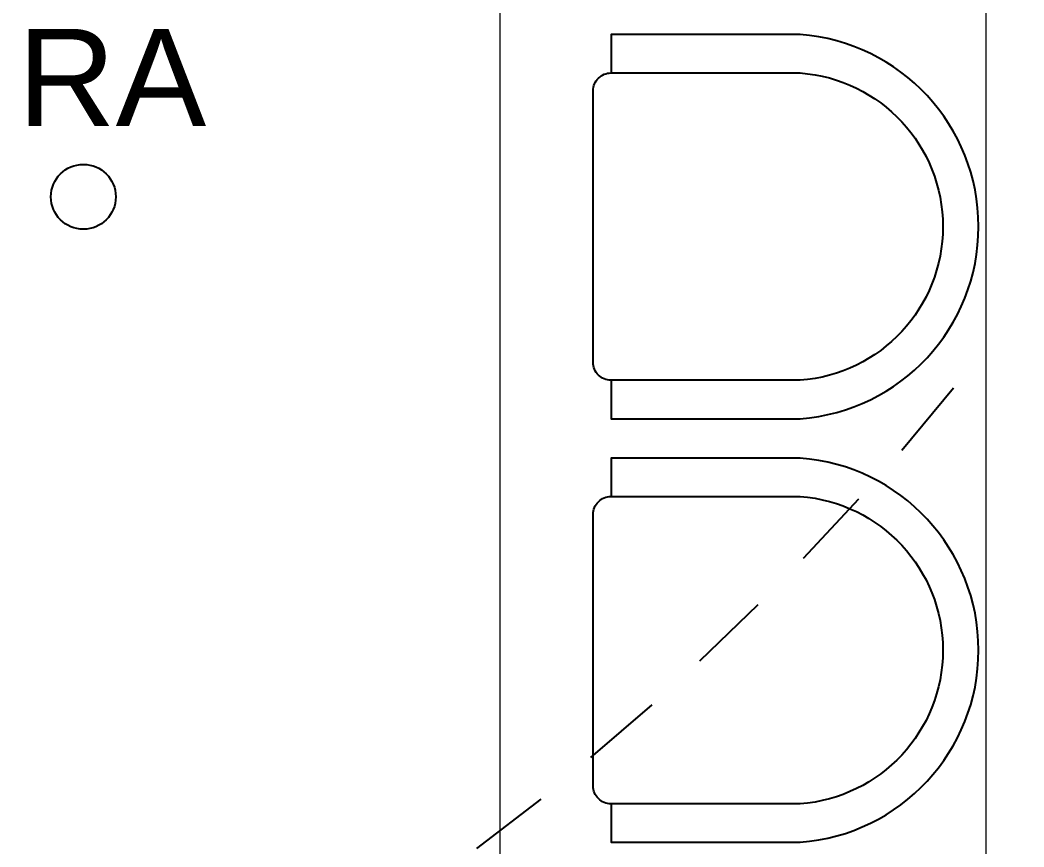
# Model space of a CAD drawing. Header units: metres. Extents: x -22 to 564, y 0 to 143.
# Drawn here: x 133.24 to 134.787, y 46.581 to 47.856 of the extents above; entities that cross this region are included whole.
import ezdxf
from ezdxf.enums import TextEntityAlignment as Align

# ---------------------------------------------------------------- set-up
doc = ezdxf.new("R2010")
doc.units = ezdxf.units.M
doc.linetypes.add('EJES630', pattern=[6.3, 5.5, -0.4, 0, -0.4])
doc.linetypes.add('XREF 1N NEURO-ONCOLOGIA$0$CONJUNTO TLAHUAC$0$HIDDEN2', pattern=[0.1875, 0.125, -0.0625])
doc.layers.add('EJES', color=11, linetype='EJES630', lineweight=0)
doc.layers.add('XREF 1N NEURO-ONCOLOGIA$0$MUROS DE TABLAROCA', color=150, linetype='Continuous', lineweight=13)
for name, color, linetype in [('TEXTO', 7, 'Continuous'), ('XREF 1N NEURO-ONCOLOGIA$0$LAMPARAS 1', 112, 'Continuous'), ('XREF 1N NEURO-ONCOLOGIA$0$MOBILIARIO', 161, 'Continuous'), ('XREF 1N NEURO-ONCOLOGIA$0$PROYECCIÓN', 8, 'XREF 1N NEURO-ONCOLOGIA$0$CONJUNTO TLAHUAC$0$HIDDEN2'), ('XREF 1N NEURO-ONCOLOGIA$0$TEX-MOB', 4, 'Continuous')]:
    doc.layers.add(name, color=color, linetype=linetype)
doc.styles.add('100 LOCALES 25', font='arial.ttf', dxfattribs={"height": 0.25})
doc.styles.add('XREF 1N NEURO-ONCOLOGIA$0$HANDLET', font='romans.shx')

# ---------------------------------------------------------------- blocks, each defined once
blk = doc.blocks.new('XREF 1N NEURO-ONCOLOGIA$0$Ref Arq Nivel 2$0$Silla 2')
blk.add_lwpolyline([(-0.2154, -0.025, -0.414214), (-0.1904, 0), (0.1904, 0, -0.414214), (0.2154, -0.025)], format="xyb")
blk.add_lwpolyline([(-0.2154, -0.29), (-0.2154, -0.025), (-0.2692, -0.025), (-0.2692, -0.29, 0.928571), (0.2692, -0.29), (0.2692, -0.025), (0.2154, -0.025), (0.2154, -0.29, -0.928571)], format="xyb", close=True)
blk = doc.blocks.new('XREF 1N NEURO-ONCOLOGIA')
at = {"layer": 'XREF 1N NEURO-ONCOLOGIA$0$LAMPARAS 1'}
blk.add_circle((14.1323, 11.0793, 0), 0.05, dxfattribs=at)
at = {"layer": 'XREF 1N NEURO-ONCOLOGIA$0$MUROS DE TABLAROCA'}
blk.add_lwpolyline([(15.9239, 9.5876), (10.6239, 9.5876), (10.6239, 9.6876), (15.0239, 9.6876)], dxfattribs=at)
at = {"layer": 'XREF 1N NEURO-ONCOLOGIA$0$PROYECCIÓN'}
blk.add_lwpolyline([(12.2739, 12.9859, 0.229558), (13.8991, 9.6876)], format="xyb", dxfattribs=at)
at = {"layer": 'XREF 1N NEURO-ONCOLOGIA$0$MOBILIARIO', "xscale": 1.099999999999994, "yscale": 1.099999999999994, "zscale": 1.099999999999994}
for p in [(13.4333, 10.2934, 0), (14.0863, 10.2934, 0)]:
    blk.add_blockref('XREF 1N NEURO-ONCOLOGIA$0$Ref Arq Nivel 2$0$Silla 2', p, dxfattribs=at)
at = {"layer": 'XREF 1N NEURO-ONCOLOGIA$0$TEX-MOB', "style": 'XREF 1N NEURO-ONCOLOGIA$0$HANDLET'}
for p in [(1.7, 4.5847, 0), (1.7073, 2.0138, 0)]:
    blk.add_attdef('234', text='', height=0.075, rotation=180, dxfattribs=at).set_placement(p, align=Align.MIDDLE_CENTER)

msp = doc.modelspace()

# ---------------------------------------------------------------- block references
at = {"rotation": 90}
msp.add_blockref('XREF 1N NEURO-ONCOLOGIA', (144.4169, 33.4511), dxfattribs=at)

# ---------------------------------------------------------------- next in the draw order: linework, layer by layer
at = {"layer": 'EJES'}
msp.add_line((133.9807, 33.1679), (133.9794, 58.55), dxfattribs=at)

# ---------------------------------------------------------------- next in the draw order: texts
at = {"layer": 'TEXTO', "color": 0, "insert": (132.3407, 47.6902, 0), "char_height": 0.15, "width": 1.522656, "attachment_point": 7, "style": '100 LOCALES 25'}
msp.add_mtext('\\pxqc;SALA DE ESPERA', dxfattribs=at)

doc.saveas('drawing.dxf')
